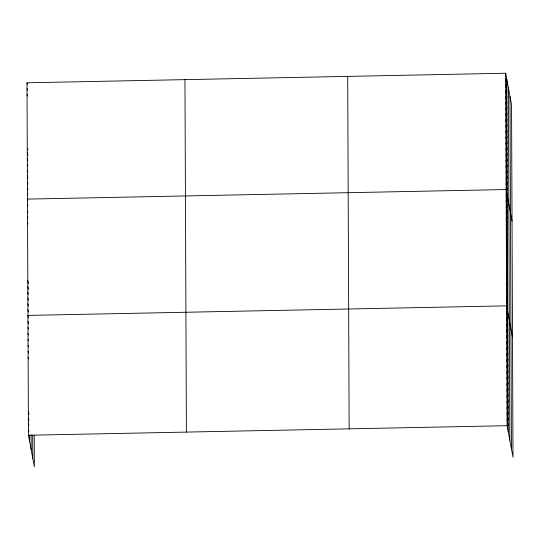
<?xml version="1.0" encoding="UTF-8"?>
<svg xmlns="http://www.w3.org/2000/svg" width="540" height="540" viewBox="0 0 540 540"><rect width="100%" height="100%" fill="white"/><g stroke="black" fill="none" stroke-linecap="round" stroke-linejoin="round"><path stroke-width="0.81" d="M34.216 435.308L34.344 466.763L28.445 435.247L27 82.796L505.656 73.238L511.556 104.753L513 457.205L507.101 425.689L505.656 73.238M28.445 435.247L507.101 425.689M505.676 79.049L506.851 85.3M505.703 84.868L506.871 91.118M505.724 90.68L506.898 96.93M505.751 96.498L506.918 102.749M505.771 102.31L506.945 108.56M505.798 108.128L506.966 114.379M505.825 113.94L506.993 120.191M505.845 119.758L507.013 126.009M505.872 125.57L507.04 131.821M505.892 131.389L507.06 137.639M505.919 137.207L507.087 143.458M505.94 143.019L507.114 149.269M505.967 148.838L507.134 155.088M505.987 154.649L507.161 160.9M506.014 160.468L507.182 166.718M506.034 166.28L507.209 172.53M506.061 172.098L507.229 178.349M506.081 177.91L507.256 184.16M506.108 183.728L507.276 189.979M512.028 221.063L506.135 189.54L27.479 199.105L27.77 200.671M506.156 195.359L507.323 201.609M506.183 201.177L507.35 207.428M506.203 206.989L507.37 213.239M506.23 212.807L507.398 219.058M506.25 218.619L507.425 224.87M506.277 224.438L507.445 230.688M506.297 230.249L507.472 236.5M506.324 236.068L507.492 242.318M506.345 241.88L507.519 248.13M506.372 247.698L507.539 253.949M506.392 253.51L507.566 259.76M506.419 259.328L507.587 265.579M506.446 265.147L507.614 271.397M506.466 270.959L507.634 277.209M506.493 276.777L507.661 283.028M506.513 282.589L507.681 288.839M506.54 288.407L507.708 294.658M506.561 294.219L507.735 300.469M506.588 300.038L507.755 306.288M512.507 337.372L506.608 305.849L27.959 315.414L28.397 317.763M506.635 311.843L507.803 318.094M506.662 317.837L507.83 324.088M506.682 323.825L507.857 330.075M506.709 329.819L507.877 336.069M506.736 335.812L507.904 342.063M506.756 341.8L507.924 348.05M506.783 347.794L507.951 354.044M506.804 353.788L507.978 360.038M506.831 359.775L507.998 366.026M506.858 365.769L508.025 372.019M506.878 371.763L508.052 378.014M506.905 377.75L508.073 384.001M506.932 383.744L508.1 389.995M506.952 389.738L508.127 395.989M506.979 395.726L508.147 401.976M507.006 401.72L508.174 407.97M507.026 407.714L508.201 413.964M507.053 413.701L508.221 419.951M507.08 419.695L508.248 425.945M27 82.796L27.29 84.362M27.027 88.614L27.317 90.173M27.047 94.426L27.338 95.992M27.554 148.331L27.851 149.891M27.284 152.584L27.871 155.709M27.311 158.395L27.749 160.744M27.338 164.214L27.776 166.556M27.358 170.033L27.797 172.375M27.385 175.844L27.824 178.187M27.405 181.663L27.844 184.005M27.432 187.475L27.871 189.817M27.452 193.293L27.749 194.852M27.5 204.923L27.797 206.482M27.527 210.735L27.817 212.301M27.547 216.554L27.844 218.113M27.574 222.372L27.864 223.931M27.81 280.523L28.397 283.649M27.837 286.342L28.418 289.467M27.857 292.154L28.296 294.496M27.884 297.972L28.323 300.314M27.905 303.784L28.343 306.126M27.932 309.602L28.37 311.945M27.979 321.408L28.418 323.75M28.006 327.402L28.296 328.961M28.026 333.389L28.323 334.955M28.053 339.383L28.343 340.943M28.08 345.377L28.37 346.937M28.1 351.365L28.397 352.931M28.127 357.358L28.418 358.918M28.35 411.284L28.937 414.41M28.377 417.272L28.957 420.397M28.397 423.265L28.836 425.608M28.424 429.26L28.863 431.602M509.99 96.41L511.441 448.862M508.383 87.824L509.834 440.276M506.824 79.481L508.268 431.939M347.699 76.39L349.144 428.841M184.957 79.643L186.401 432.095M32.69 435.213L32.785 458.426M31.118 434.855L31.178 449.84M29.592 435.51L29.619 441.497"/></g></svg>
